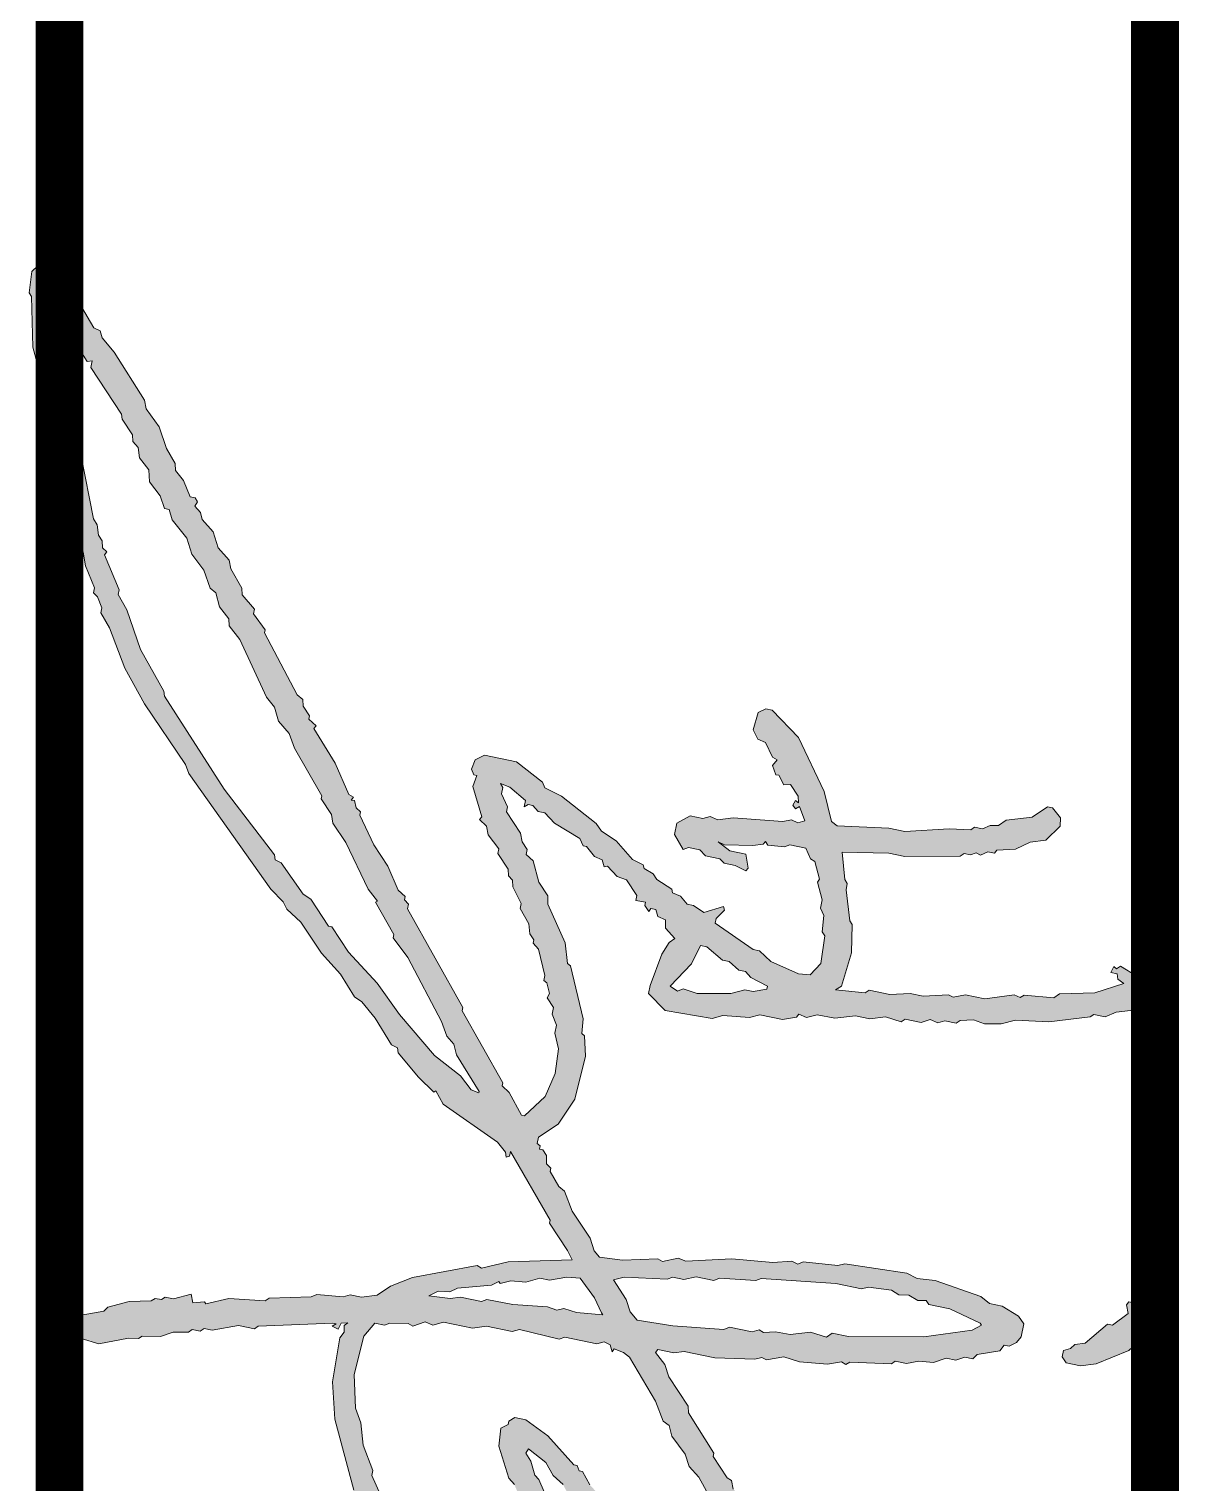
# Model space of a CAD drawing. Extents: x -518115 to 1124316, y -209821 to 1628073.
# Drawn here: x 1062775 to 1062985, y -173200 to -172934.7 of the extents above; entities that cross this region are included whole.
import ezdxf

# ---------------------------------------------------------------- set-up
doc = ezdxf.new("R2010")
doc.units = 0
doc.header["$LTSCALE"] = 1000
doc.header["$MEASUREMENT"] = 0
doc.layers.add('图框', color=140, linetype='Continuous')
doc.layers.add('签名', color=7, linetype='Continuous', lineweight=18)

# ---------------------------------------------------------------- blocks, each defined once
blk = doc.blocks.new('GFDDDDRG')
at = {"layer": '签名'}
h = blk.add_hatch(color=2, dxfattribs=at)
h.paths.add_polyline_path([(898579.86, -158795.92), (898582.67, -158797.11), (898586.56, -158796.07), (898593.03, -158797.4), (898600.56, -158796.49), (898605.85, -158797.58), (898611.51, -158796.9), (898617.26, -158798.69), (898618.68, -158797.76), (898624.56, -158798.96), (898627.86, -158797.8), (898630.68, -158798.99), (898633.27, -158798.3), (898637.38, -158799.14), (898638.8, -158798.21), (898643.74, -158798), (898647.74, -158799.43), (898653.85, -158799.46), (898659.04, -158798.07), (898671.16, -158798.72), (898686.23, -158796.91), (898687.64, -158795.98), (898691.76, -158796.82), (898695.77, -158795.19), (898705.19, -158794.06), (898707.31, -158792.66), (898707.91, -158789.72), (898708.62, -158789.25), (898709.1, -158786.9), (898707.11, -158784.66), (898704.17, -158784.05), (898703.36, -158782.05), (898697.38, -158778.37), (898695.96, -158779.31), (898694.91, -158778.48), (898693.84, -158780.71), (898696.19, -158781.19), (898696.41, -158783.08), (898698.52, -158784.73), (898688.03, -158788.09), (898675.09, -158788.5), (898672.96, -158789.9), (898662.14, -158788.91), (898660.73, -158789.84), (898658.5, -158788.77), (898647.78, -158790.25), (898640.73, -158788.8), (898636.25, -158789.72), (898634.61, -158788.77), (898625.31, -158789.32), (898620.61, -158788.35), (898613.19, -158788.67), (898605.55, -158787.1), (898604.13, -158788.04), (898593.31, -158787.04), (898595.44, -158785.64), (898599.15, -158773.54), (898599.43, -158763.19), (898598.5, -158761.77), (898597.14, -158750.47), (898597.62, -158748.12), (898596.69, -158746.7), (898595.68, -158736.69), (898612.74, -158737.13), (898618.62, -158738.33), (898638.86, -158738.2), (898640.27, -158737.26), (898642.62, -158737.74), (898644.63, -158736.93), (898646.27, -158737.88), (898648.98, -158736.6), (898651.33, -158737.08), (898652.16, -158736.03), (898658.99, -158735.59), (898664.42, -158733.03), (898670.07, -158732.35), (898675.39, -158727.31), (898675.4, -158724.25), (898672.48, -158720.59), (898670.71, -158720.23), (898665.05, -158723.97), (898655.63, -158725.1), (898652.8, -158726.97), (898649.74, -158726.95), (898647.02, -158728.23), (898644.08, -158727.63), (898642.67, -158728.57), (898634.79, -158728.18), (898618.66, -158729.16), (898612.78, -158727.95), (898593.96, -158727.15), (898591.85, -158725.49), (898589.2, -158714.54), (898579.76, -158694.84), (898570.16, -158684.91), (898567.81, -158684.43), (898565.1, -158685.71), (898563.18, -158692.05), (898564.93, -158695.48), (898567.75, -158696.67), (898570.31, -158702.09), (898571.95, -158703.04), (898570.3, -158705.15), (898571.46, -158708.45), (898572.63, -158708.69), (898574.38, -158712.11), (898576.85, -158712.01), (898579.66, -158716.26), (898579.76, -158718.73), (898578.71, -158717.9), (898577.76, -158719.54), (898578.69, -158720.96), (898580.11, -158720.02), (898582.08, -158725.33), (898579.49, -158726.02), (898577.26, -158724.95), (898574.08, -158725.53), (898555.97, -158724.26), (898550.31, -158724.94), (898547.5, -158723.75), (898544.9, -158724.44), (898540.2, -158723.48), (898535.36, -158726.16), (898534.52, -158730.28), (898537.67, -158735.82), (898539.67, -158735.01), (898543.79, -158735.85), (898545.78, -158738.1), (898551.07, -158739.18), (898552.59, -158740.72), (898556.7, -158741.56), (898560.58, -158743.58), (898561.41, -158742.53), (898560.61, -158737.46), (898554.73, -158736.26), (898550.51, -158732.94), (898552.74, -158734.01), (898563.09, -158734.3), (898566.86, -158733.85), (898567.69, -158732.79), (898568.63, -158734.21), (898574.62, -158734.82), (898576.63, -158734.01), (898582.51, -158735.22), (898584.13, -158739.22), (898585.78, -158740.17), (898587.51, -158746.65), (898586.68, -158747.71), (898588.41, -158754.19), (898587.81, -158757.13), (898589.09, -158759.84), (898588.48, -158765.84), (898589.41, -158767.26), (898587.95, -158777.37), (898584.05, -158781.47), (898579.81, -158781.21), (898569.71, -158776.69), (898565.61, -158772.79), (898563.26, -158772.31), (898549.31, -158762.71), (898549.67, -158760.94), (898552.74, -158757.9), (898552.4, -158756.6), (898545.21, -158758.8), (898541.45, -158756.2), (898539.1, -158755.71), (898536.65, -158752.76), (898533.83, -158751.57), (898533.48, -158750.27), (898528.09, -158746.72), (898526.68, -158744.59), (898523.4, -158742.69), (898523.05, -158741.4), (898519.18, -158739.38), (898513.21, -158732.64), (898507.81, -158729.09), (898505.95, -158726.25), (898493.29, -158716.31), (898487.18, -158713.22), (898486.37, -158711.21), (898476.87, -158703.75), (898465.12, -158701.34), (898461.7, -158703.09), (898460.39, -158706.5), (898461.2, -158708.5), (898462.37, -158708.74), (898460.94, -158712.74), (898464.18, -158723.81), (898463.36, -158724.87), (898465.93, -158727.23), (898466.51, -158730.41), (898470.36, -158735.49), (898470, -158737.26), (898473.74, -158742.92), (898473.85, -158745.39), (898475.37, -158746.93), (898475.47, -158749.4), (898478.5, -158755.54), (898478.14, -158757.3), (898481.29, -158762.85), (898481.74, -158766.61), (898483.15, -158768.74), (898482.9, -158769.91), (898484.89, -158772.16), (898487.2, -158781.82), (898486.84, -158783.58), (898487.89, -158784.41), (898488.93, -158788.3), (898487.98, -158789.94), (898490.32, -158793.48), (898489.84, -158795.84), (898491.47, -158799.84), (898490.86, -158802.78), (898492.13, -158808.56), (898490.91, -158817.49), (898487.34, -158825.95), (898479.77, -158832.97), (898478.6, -158832.73), (898474.17, -158824.47), (898471.59, -158822.1), (898471.83, -158820.93), (898457.01, -158794.62), (898457.26, -158793.44), (898437.07, -158757.45), (898437.44, -158755.69), (898435.91, -158754.15), (898436.15, -158752.98), (898433.58, -158750.61), (898429.85, -158741.88), (898424.71, -158734.09), (898419.59, -158723.24), (898419.83, -158722.07), (898418.31, -158720.53), (898417.62, -158717.94), (898416.44, -158717.7), (898417.27, -158716.64), (898415.63, -158715.69), (898410.62, -158704.25), (898402.8, -158691.63), (898403.63, -158690.57), (898401.05, -158688.2), (898401.29, -158687.03), (898398.96, -158683.49), (898398.85, -158681.02), (898396.74, -158679.36), (898384.85, -158656.71), (898385.09, -158655.53), (898380.76, -158649.74), (898381.13, -158647.98), (898376.68, -158642.78), (898376.57, -158640.31), (898372.49, -158633.35), (898371.92, -158630.17), (898367.94, -158625.68), (898366.08, -158619.78), (898362.1, -158615.29), (898361.41, -158612.7), (898359.42, -158610.46), (898360.37, -158608.81), (898359.44, -158607.4), (898357.67, -158607.04), (898355.23, -158601.02), (898352.31, -158597.36), (898352.2, -158594.89), (898349.05, -158589.34), (898346.38, -158581.45), (898341.59, -158574.95), (898341.02, -158571.77), (898329.92, -158554.18), (898325.48, -158548.98), (898324.79, -158546.39), (898322.55, -158545.32), (898318, -158537.65), (898317.78, -158535.77), (898314.49, -158533.87), (898314.73, -158532.69), (898311.45, -158530.79), (898306.19, -158523.59), (898302.07, -158522.75), (898299.83, -158524.74), (898298.85, -158532.5), (898299.78, -158533.91), (898300.28, -158552.39), (898303.4, -158564.06), (898303.72, -158571.47), (898306.51, -158578.78), (898306.02, -158581.13), (898309.6, -158596.56), (898309.69, -158602.09), (898311.9, -158606.22), (898314.09, -158616.47), (898318.63, -158627.2), (898319.42, -158632.27), (898322.68, -158640.28), (898322.32, -158642.05), (898323.84, -158643.58), (898325.47, -158647.59), (898325.11, -158649.36), (898328.26, -158654.9), (898333.83, -158669.52), (898340.95, -158682.62), (898356.02, -158704.69), (898357.18, -158707.99), (898387.1, -158750.27), (898391.66, -158754.88), (898392.95, -158757.59), (898398.1, -158762.32), (898405.58, -158773.66), (898412.6, -158781.22), (898417.62, -158789.6), (898420.32, -158791.38), (898425.23, -158797.29), (898431.18, -158807.08), (898433.41, -158808.15), (898433.64, -158810.03), (898441.01, -158818.9), (898446.63, -158824.34), (898447.34, -158823.87), (898450.02, -158828.71), (898469.84, -158842.57), (898472.77, -158846.23), (898472.99, -158848.12), (898474.29, -158847.77), (898474.65, -158846.01), (898489.12, -158871.02), (898488.88, -158872.2), (898495.42, -158882.12), (898497.17, -158885.54), (898473.75, -158886.25), (898464.09, -158888.55), (898462.44, -158887.6), (898438.89, -158891.96), (898430.87, -158895.22), (898425.91, -158898.49), (898420.26, -158899.16), (898416.15, -158898.32), (898413.56, -158899.01), (898403.91, -158898.26), (898401.91, -158899.07), (898386.49, -158899.59), (898385.07, -158900.52), (898371.78, -158899.63), (898363.41, -158901.59), (898362.95, -158900.89), (898358.59, -158901.22), (898358.02, -158898.04), (898351.54, -158899.77), (898348.6, -158899.17), (898347.18, -158900.1), (898344.83, -158899.62), (898343.42, -158900.55), (898335.41, -158900.75), (898327.64, -158902.83), (898326.1, -158904.35), (898317.86, -158905.73), (898314.42, -158910.53), (898317.93, -158914.32), (898324.28, -158916.23), (898335.11, -158914.16), (898338.76, -158914.3), (898340.18, -158913.37), (898346.88, -158913.52), (898351.48, -158912.01), (898357.01, -158911.92), (898358.43, -158910.98), (898361.37, -158911.59), (898362.78, -158910.65), (898365.72, -158911.25), (898375.26, -158909.54), (898381.14, -158910.74), (898382.55, -158909.81), (898409.74, -158908.64), (898410.92, -158908.89), (898409.5, -158909.82), (898411.73, -158910.89), (898412.8, -158908.66), (898415.27, -158908.55), (898413.86, -158909.49), (898413.96, -158911.96), (898412.3, -158914.07), (898409.64, -158930.06), (898410.51, -158943.71), (898417.45, -158969.64), (898422.92, -158981.78), (898425, -158989.56), (898434.33, -159006.78), (898434.78, -159010.55), (898440.39, -159019.05), (898441.43, -159022.94), (898448.32, -159034.15), (898449.01, -159036.74), (898453.45, -159041.94), (898453.21, -159043.12), (898457.31, -159047.02), (898459.41, -159051.74), (898462.11, -159053.52), (898461.74, -159055.28), (898463.61, -159058.11), (898465.84, -159059.18), (898466.88, -159063.07), (898468.06, -159063.31), (898473.79, -159071.23), (898480.7, -159076.32), (898483.51, -159080.57), (898496.29, -159089.93), (898502.98, -159093.14), (898513.09, -159094.6), (898515.22, -159093.2), (898516.98, -159093.56), (898521.23, -159090.75), (898521.59, -159088.99), (898524.79, -159085.36), (898526.94, -159077.84), (898526.9, -159063.13), (898524.47, -159054.06), (898522.6, -159051.22), (898520.75, -159045.33), (898521.11, -159043.57), (898516.92, -159034.13), (898517.28, -159032.37), (898515.88, -159030.25), (898516.59, -159029.78), (898514.48, -159028.12), (898514.72, -159026.95), (898509.47, -159016.68), (898509.71, -159015.51), (898506.79, -159011.84), (898506.22, -159008.66), (898504.11, -159007.01), (898504.35, -159005.83), (898502.01, -159002.29), (898501.91, -158999.82), (898496.42, -158990.73), (898494.57, -158984.84), (898491.64, -158981.18), (898485.01, -158965.73), (898483.49, -158964.19), (898482.1, -158959.01), (898480.23, -158956.17), (898481.18, -158954.53), (898487.51, -158959.5), (898490.19, -158964.34), (898493.83, -158967.54), (898495.57, -158970.96), (898496.75, -158971.2), (898523.41, -159005.45), (898528.43, -159013.83), (898530.54, -159015.49), (898540.82, -159031.07), (898542, -159031.31), (898544.21, -159035.44), (898546.44, -159036.51), (898548.66, -159040.64), (898551.58, -159044.3), (898552.76, -159044.55), (898557.19, -159052.8), (898558.36, -159053.05), (898561.63, -159058), (898563.28, -159058.95), (898565.96, -159063.79), (898572.86, -159071.94), (898573.56, -159074.54), (898577.19, -159077.73), (898578.47, -159080.44), (898580.11, -159081.39), (898580.81, -159083.98), (898582.57, -159084.35), (898583.26, -159086.94), (898587.95, -159090.96), (898597.19, -159102.66), (898608.43, -159113.54), (898609.25, -159115.54), (898612.06, -159116.73), (898615.33, -159121.69), (898623.79, -159125.26), (898628.04, -159122.46), (898630.42, -159116.82), (898629.73, -159114.23), (898626.8, -159110.57), (898626.82, -159107.51), (898625.42, -159105.38), (898625.9, -159103.03), (898622.87, -159096.9), (898622.19, -159091.25), (898617.17, -159082.87), (898615.78, -159077.68), (898610.77, -159069.3), (898611.01, -159068.13), (898605.52, -159059.04), (898605.76, -159057.87), (898603.43, -159054.32), (898603.67, -159053.15), (898600.74, -159049.49), (898598.89, -159043.59), (898592.81, -159034.39), (898590.73, -159026.61), (898588.62, -159024.95), (898588.4, -159023.07), (898585.01, -159018.7), (898585.37, -159016.93), (898582.91, -159013.98), (898570.9, -158991.92), (898560.38, -158977.51), (898558.99, -158972.33), (898555.95, -158969.25), (898555.37, -158966.07), (898553.73, -158965.12), (898548.59, -158957.33), (898548.83, -158956.16), (898539.61, -158941.4), (898539.5, -158938.93), (898532.5, -158928.31), (898530.99, -158923.71), (898527.6, -158919.34), (898528.43, -158918.28), (898534.3, -158919.49), (898538.07, -158919.04), (898549.24, -158921.33), (898563.83, -158921.87), (898566.42, -158921.18), (898568.06, -158922.12), (898574.42, -158920.98), (898580.18, -158922.77), (898590.41, -158923.65), (898595.48, -158922.85), (898597.12, -158923.8), (898598.54, -158922.86), (898613.71, -158923.52), (898615.13, -158922.59), (898619.24, -158923.43), (898623.72, -158922.51), (898629.13, -158923.01), (898633.73, -158921.5), (898637.25, -158922.23), (898640.55, -158921.07), (898643.49, -158921.67), (898645.03, -158920.15), (898653.27, -158918.77), (898654.93, -158916.66), (898656.69, -158917.03), (898659.41, -158915.75), (898661.06, -158913.64), (898662.03, -158908.93), (898660.16, -158906.1), (898654.18, -158902.42), (898649.47, -158901.46), (898646.31, -158898.97), (898629.75, -158893.13), (898623.16, -158892.39), (898619.29, -158890.37), (898596.71, -158886.96), (898594.12, -158887.66), (898581.53, -158886.3), (898579.53, -158887.11), (898577.3, -158886.04), (898570.47, -158886.48), (898555.42, -158885.23), (898538.7, -158886.09), (898535.88, -158884.9), (898530.11, -158886.17), (898528.47, -158885.22), (898515.52, -158885.63), (898507.17, -158884.53), (898505.18, -158882.28), (898503.68, -158877.68), (898497.14, -158867.77), (898494.35, -158860.46), (898492.24, -158858.8), (898489.09, -158853.26), (898489.33, -158852.08), (898487.81, -158850.54), (898487.82, -158847.48), (898486.42, -158845.36), (898485.24, -158845.12), (898485.49, -158843.94), (898484.43, -158843.11), (898484.91, -158840.76), (898492, -158836.09), (898498.16, -158826.94), (898502, -158811.19), (898501.68, -158803.78), (898500.63, -158802.95), (898501.13, -158797.54), (898496.51, -158778.22), (898495.46, -158777.39), (898494.55, -158769.85), (898488.27, -158755.7), (898488.28, -158752.64), (898485.01, -158747.68), (898482.93, -158739.91), (898480.36, -158737.54), (898480.72, -158735.78), (898478.85, -158732.95), (898478.28, -158729.77), (898473.14, -158721.97), (898473.5, -158720.21), (898471.4, -158715.49), (898471.88, -158713.14), (898470.95, -158711.73), (898474.36, -158713.04), (898480.1, -158717.89), (898479.62, -158720.24), (898481.03, -158719.31), (898482.8, -158719.67), (898484.79, -158721.91), (898487.14, -158722.4), (898490.65, -158726.18), (898499.92, -158731.75), (898501.2, -158734.47), (898502.37, -158734.71), (898505.3, -158738.37), (898508.12, -158739.56), (898508.81, -158742.15), (898510.11, -158741.81), (898513.62, -158745.59), (898517.02, -158746.9), (898520.76, -158752.57), (898520.4, -158754.33), (898523.93, -158755.05), (898523.69, -158756.23), (898525.09, -158758.35), (898525.92, -158757.3), (898527.68, -158757.66), (898528.37, -158760.25), (898531.19, -158761.44), (898531.18, -158764.5), (898534.69, -158768.28), (898532.56, -158769.69), (898529.84, -158774.03), (898525.66, -158785.42), (898525.06, -158788.36), (898531.15, -158794.51), (898548.31, -158797.41), (898552.2, -158796.37), (898561.85, -158797.13), (898565.73, -158796.09), (898573.96, -158797.78), (898579.03, -158796.98)])
h.paths.add_polyline_path([(898568.25, -158786.8), (898563.19, -158787.6), (898560.25, -158787), (898555.06, -158788.39), (898542.83, -158788.33), (898537.66, -158786.65), (898535.65, -158787.47), (898532.96, -158785.69), (898540.76, -158777.49), (898543.97, -158770.8), (898546.32, -158771.28), (898552.06, -158776.13), (898554.42, -158776.62), (898558.05, -158779.81), (898560.4, -158780.29), (898562.39, -158782.54), (898568.49, -158785.63)], flags=16)
h.paths.add_polyline_path([(898593.38, -158894.24), (898602.78, -158896.17), (898605.38, -158895.48), (898613.73, -158896.58), (898616.42, -158898.36), (898620.07, -158898.49), (898623.36, -158900.39), (898626.42, -158900.4), (898627.35, -158901.82), (898634.99, -158903.39), (898647.1, -158909.2), (898643.19, -158911.19), (898625.53, -158913.7), (898597.99, -158913.56), (898592.11, -158912.36), (898589.99, -158913.76), (898584.23, -158911.97), (898576.7, -158912.87), (898571.41, -158911.79), (898567.05, -158912.12), (898565.41, -158911.17), (898562.82, -158911.86), (898554.59, -158910.17), (898552.58, -158910.99), (898533.88, -158909.6), (898520.83, -158907.54), (898518.37, -158904.58), (898516.87, -158899.99), (898512.19, -158892.91), (898516.08, -158891.87), (898531.85, -158892.65), (898533.85, -158891.83), (898537.96, -158892.68), (898542.44, -158891.76), (898548.91, -158893.08), (898550.91, -158892.27), (898564.2, -158893.16), (898566.21, -158892.35)], flags=16)
h.paths.add_polyline_path([(898463.22, -158824.06), (898463.1, -158824.65), (898460.29, -158823.46), (898456.43, -158818.38), (898446.93, -158810.92), (898434.06, -158796.03), (898426, -158784.58), (898415.46, -158773.23), (898409.39, -158764.03), (898408.21, -158763.78), (898401.67, -158753.87), (898398.97, -158752.09), (898390.91, -158740.64), (898388.68, -158739.57), (898388.45, -158737.68), (898370.1, -158713.71), (898348.26, -158679.83), (898348.03, -158677.94), (898339.52, -158662.72), (898334.53, -158648.22), (898331.38, -158642.68), (898331.74, -158640.92), (898326.39, -158628.18), (898327.22, -158627.13), (898325.69, -158625.59), (898325.59, -158623.12), (898324.19, -158620.99), (898323.73, -158617.22), (898322.33, -158615.1), (898317.85, -158592.13), (898314.61, -158581.06), (898314.98, -158579.29), (898313.47, -158574.7), (898314.18, -158574.23), (898312.31, -158571.39), (898312.68, -158566.57), (898311.64, -158562.68), (898310.12, -158561.15), (898310.6, -158558.8), (898308.99, -158551.73), (898309.26, -158544.43), (898312.2, -158545.04), (898320.02, -158557.66), (898321.91, -158557.44), (898321.43, -158559.79), (898332.64, -158576.79), (898332.86, -158578.67), (898336.6, -158584.34), (898336.71, -158586.81), (898338.7, -158589.06), (898339.15, -158592.82), (898342.54, -158597.19), (898342.87, -158601.55), (898346.73, -158606.63), (898348.24, -158611.23), (898350, -158611.59), (898351.04, -158615.48), (898356.42, -158622.09), (898358.28, -158627.98), (898362.6, -158633.77), (898364.92, -158640.37), (898367.03, -158642.03), (898368.42, -158647.21), (898371.81, -158651.58), (898371.92, -158654.06), (898375.78, -158659.13), (898385.56, -158680.13), (898388.48, -158683.79), (898389.87, -158688.97), (898393.85, -158693.46), (898395.82, -158698.77), (898405.74, -158716.12), (898405.5, -158717.29), (898409.24, -158722.96), (898409.81, -158726.14), (898414.48, -158733.22), (898422.64, -158750.2), (898426.03, -158754.57), (898425.32, -158755.04), (898432.09, -158766.84), (898431.84, -158768.02), (898437.1, -158775.22), (898449.46, -158798.58), (898451.44, -158803.89), (898453.89, -158806.84), (898454.94, -158810.73)], flags=16)
h.paths.add_polyline_path([(898500.08, -158892.26), (898505.34, -158899.46), (898507.9, -158904.89), (898508.37, -158905.6), (898498.72, -158904.84), (898494.14, -158903.29), (898491.55, -158903.98), (898488.14, -158902.67), (898475.44, -158901.9), (898466.03, -158899.98), (898464.03, -158900.79), (898456.39, -158899.22), (898452.62, -158899.68), (898444.86, -158898.7), (898448.28, -158896.95), (898452.51, -158897.2), (898455.23, -158895.92), (898467.7, -158894.81), (898470.42, -158893.53), (898470.88, -158894.23), (898474.77, -158893.19), (898480.18, -158893.69), (898485.37, -158892.3), (898488.89, -158893.03), (898495.25, -158891.88)], flags=16)
h.paths.add_polyline_path([(898511.02, -158916.55), (898511.71, -158919.14), (898512.54, -158918.09), (898515.95, -158919.4), (898518.06, -158921.06), (898527.63, -158937.11), (898530.42, -158944.42), (898532.53, -158946.07), (898533.57, -158949.96), (898538.36, -158956.46), (898539.87, -158961.05), (898543.38, -158964.84), (898550.96, -158978.64), (898559.49, -158990.8), (898565.67, -159002.48), (898569.06, -159006.85), (898574.53, -159019), (898580.61, -159028.21), (898582.35, -159031.63), (898581.99, -159033.39), (898585.85, -159038.47), (898589.11, -159046.49), (898592.5, -159050.86), (898593.42, -159055.33), (898600.31, -159066.55), (898603.91, -159075.86), (898606.71, -159080.11), (898616.01, -159103.45), (898615.53, -159105.81), (898610.72, -159102.37), (898607.8, -159098.71), (898603.92, -159096.69), (898601.59, -159093.15), (898591.87, -159083.8), (898590.59, -159081.09), (898581.57, -159071.28), (898575.5, -159062.07), (898573.74, -159061.71), (898567.9, -159051.33), (898548.02, -159025.81), (898546.38, -159024.86), (898537.04, -159010.7), (898526.4, -158996.88), (898525.22, -158996.64), (898523.12, -158991.92), (898516.34, -158983.18), (898515.17, -158982.94), (898510.61, -158975.27), (898503.59, -158967.7), (898500.91, -158962.86), (898499.73, -158962.62), (898498.92, -158960.62), (898497.74, -158960.38), (898488.26, -158949.86), (898480.29, -158943.94), (898476.18, -158943.09), (898474.05, -158944.49), (898473.81, -158945.67), (898471.1, -158946.95), (898470.36, -158953.54), (898474.07, -158965.32), (898476.06, -158967.57), (898479.31, -158975.59), (898485.27, -158985.38), (898488.52, -158993.4), (898490.04, -158994.94), (898490.62, -158998.12), (898493.19, -159000.48), (898495.74, -159008.97), (898498.67, -159012.63), (898499.24, -159015.81), (898501.7, -159018.76), (898501.33, -159020.53), (898503.9, -159025.95), (898503.65, -159027.13), (898506.58, -159030.79), (898507.85, -159036.56), (898511.69, -159044.7), (898512.37, -159050.35), (898513.42, -159051.18), (898515.28, -159057.07), (898514.79, -159059.42), (898516.78, -159061.67), (898515.83, -159063.31), (898517.24, -159065.44), (898517.31, -159074.03), (898515.99, -159080.49), (898514.21, -159083.19), (898510.79, -159084.94), (898507.26, -159084.21), (898497.4, -159078.52), (898495.07, -159074.98), (898485.81, -159066.34), (898483.46, -159065.86), (898477.49, -159059.12), (898476.21, -159056.41), (898473.51, -159054.63), (898471.3, -159050.5), (898470.12, -159050.26), (898456.8, -159031.6), (898456.57, -159029.72), (898448.63, -159017.68), (898441.41, -159002.11), (898434.18, -158989.6), (898434.54, -158987.84), (898424.06, -158964.26), (898424.42, -158962.49), (898420.82, -158953.18), (898420.04, -158945.06), (898418.06, -158939.75), (898417.54, -158927.39), (898421.02, -158913.41), (898425.04, -158908.72), (898428.57, -158909.44), (898430.57, -158908.63), (898437.28, -158908.78), (898438.92, -158909.73), (898443.52, -158908.22), (898446.33, -158909.41), (898450.22, -158908.37), (898460.8, -158910.54), (898465.87, -158909.74), (898475.27, -158911.67), (898477.86, -158910.98), (898492.44, -158914.58), (898494.44, -158913.76), (898506.2, -158916.18), (898508.79, -158915.48)], flags=16)
blk.add_hatch(color=2, dxfattribs=at).paths.add_polyline_path([(898707.69, -158907.27), (898706.29, -158905.15), (898704.53, -158904.79), (898703.37, -158901.49), (898700.43, -158900.88), (898699.6, -158901.94), (898700.17, -158905.12), (898694.39, -158909.44), (898692.62, -158909.08), (898684.47, -158915.99), (898680.7, -158916.44), (898679.16, -158917.96), (898676.57, -158918.65), (898676.09, -158921), (898677.49, -158923.13), (898682.78, -158924.21), (898688.43, -158923.54), (898700.46, -158918.65), (898706.49, -158913.15)])
at = {"layer": '图框', "const_width": 17.5}
for points in [[(898309.95, -156001.93), (898309.95, -159501.93)], [(898709.95, -156001.93), (898709.95, -159501.93)]]:
    blk.add_lwpolyline(points, dxfattribs=at)
at = {"layer": '签名', "color": 2, "elevation": 6009600}
for points in [[(898707.91, -158789.72), (898708.62, -158789.25), (898709.1, -158786.9), (898707.11, -158784.66), (898704.17, -158784.05), (898703.36, -158782.05), (898697.38, -158778.37), (898695.96, -158779.31), (898694.91, -158778.48), (898693.84, -158780.71), (898696.19, -158781.19), (898696.41, -158783.08), (898698.52, -158784.73), (898688.03, -158788.09), (898675.09, -158788.5), (898672.96, -158789.9), (898662.14, -158788.91), (898660.73, -158789.84), (898658.5, -158788.77), (898647.78, -158790.25), (898640.73, -158788.8), (898636.25, -158789.72), (898634.61, -158788.77), (898625.31, -158789.32), (898620.61, -158788.35), (898613.19, -158788.67), (898605.55, -158787.1), (898604.13, -158788.04), (898593.31, -158787.04), (898595.44, -158785.64), (898599.15, -158773.54), (898599.43, -158763.19), (898598.5, -158761.77), (898597.14, -158750.47), (898597.62, -158748.12), (898596.69, -158746.7), (898595.68, -158736.69), (898612.74, -158737.13), (898618.62, -158738.33), (898638.86, -158738.2), (898640.27, -158737.26), (898642.62, -158737.74), (898644.63, -158736.93), (898646.27, -158737.88), (898648.98, -158736.6), (898651.33, -158737.08), (898652.16, -158736.03), (898658.99, -158735.59), (898664.42, -158733.03), (898670.07, -158732.35), (898675.39, -158727.31), (898675.4, -158724.25), (898672.48, -158720.59), (898670.71, -158720.23), (898665.05, -158723.97), (898655.63, -158725.1), (898652.8, -158726.97), (898649.74, -158726.95), (898647.02, -158728.23), (898644.08, -158727.63), (898642.67, -158728.57), (898634.79, -158728.18), (898618.66, -158729.16), (898612.78, -158727.95), (898593.96, -158727.15), (898591.85, -158725.49), (898589.2, -158714.54), (898579.76, -158694.84), (898570.16, -158684.91), (898567.81, -158684.43), (898565.1, -158685.71), (898563.18, -158692.05), (898564.93, -158695.48), (898567.75, -158696.67), (898570.31, -158702.09), (898571.95, -158703.04), (898570.3, -158705.15), (898571.46, -158708.45), (898572.63, -158708.69), (898574.38, -158712.11), (898576.85, -158712.01), (898579.66, -158716.26), (898579.76, -158718.73), (898578.71, -158717.9), (898577.76, -158719.54), (898578.69, -158720.96), (898580.11, -158720.02), (898582.08, -158725.33), (898579.49, -158726.02), (898577.26, -158724.95), (898574.08, -158725.53), (898555.97, -158724.26), (898550.31, -158724.94), (898547.5, -158723.75), (898544.9, -158724.44), (898540.2, -158723.48), (898535.36, -158726.16), (898534.52, -158730.28), (898537.67, -158735.82), (898539.67, -158735.01), (898543.79, -158735.85), (898545.78, -158738.1), (898551.07, -158739.18), (898552.59, -158740.72), (898556.7, -158741.56), (898560.58, -158743.58), (898561.41, -158742.53), (898560.61, -158737.46), (898554.73, -158736.26), (898550.51, -158732.94), (898552.74, -158734.01), (898563.09, -158734.3), (898566.86, -158733.85), (898567.69, -158732.79), (898568.63, -158734.21), (898574.62, -158734.82), (898576.63, -158734.01), (898582.51, -158735.22), (898584.13, -158739.22), (898585.78, -158740.17), (898587.51, -158746.65), (898586.68, -158747.71), (898588.41, -158754.19), (898587.81, -158757.13), (898589.09, -158759.84), (898588.48, -158765.84), (898589.41, -158767.26), (898587.95, -158777.37), (898584.05, -158781.47), (898579.81, -158781.21), (898569.71, -158776.69), (898565.61, -158772.79), (898563.26, -158772.31), (898549.31, -158762.71), (898549.67, -158760.94), (898552.74, -158757.9), (898552.4, -158756.6), (898545.21, -158758.8), (898541.45, -158756.2), (898539.1, -158755.71), (898536.65, -158752.76), (898533.83, -158751.57), (898533.48, -158750.27), (898528.09, -158746.72), (898526.68, -158744.59), (898523.4, -158742.69), (898523.05, -158741.4), (898519.18, -158739.38), (898513.21, -158732.64), (898507.81, -158729.09), (898505.95, -158726.25), (898493.29, -158716.31), (898487.18, -158713.22), (898486.37, -158711.21), (898476.87, -158703.75), (898465.12, -158701.34), (898461.7, -158703.09), (898460.39, -158706.5), (898461.2, -158708.5), (898462.37, -158708.74), (898460.94, -158712.74), (898464.18, -158723.81), (898463.36, -158724.87), (898465.93, -158727.23), (898466.51, -158730.41), (898470.36, -158735.49), (898470, -158737.26), (898473.74, -158742.92), (898473.85, -158745.39), (898475.37, -158746.93), (898475.47, -158749.4), (898478.5, -158755.54), (898478.14, -158757.3), (898481.29, -158762.85), (898481.74, -158766.61), (898483.15, -158768.74), (898482.9, -158769.91), (898484.89, -158772.16), (898487.2, -158781.82), (898486.84, -158783.58), (898487.89, -158784.41), (898488.93, -158788.3), (898487.98, -158789.94), (898490.32, -158793.48), (898489.84, -158795.84), (898491.47, -158799.84), (898490.86, -158802.78), (898492.13, -158808.56), (898490.91, -158817.49), (898487.34, -158825.95), (898479.77, -158832.97), (898478.6, -158832.73), (898474.17, -158824.47), (898471.59, -158822.1), (898471.83, -158820.93), (898457.01, -158794.62), (898457.26, -158793.44), (898437.07, -158757.45), (898437.44, -158755.69), (898435.91, -158754.15), (898436.15, -158752.98), (898433.58, -158750.61), (898429.85, -158741.88), (898424.71, -158734.09), (898419.59, -158723.24), (898419.83, -158722.07), (898418.31, -158720.53), (898417.62, -158717.94), (898416.44, -158717.7), (898417.27, -158716.64), (898415.63, -158715.69), (898410.62, -158704.25), (898402.8, -158691.63), (898403.63, -158690.57), (898401.05, -158688.2), (898401.29, -158687.03), (898398.96, -158683.49), (898398.85, -158681.02), (898396.74, -158679.36), (898384.85, -158656.71), (898385.09, -158655.53), (898380.76, -158649.74), (898381.13, -158647.98), (898376.68, -158642.78), (898376.57, -158640.31), (898372.49, -158633.35), (898371.92, -158630.17), (898367.94, -158625.68), (898366.08, -158619.78), (898362.1, -158615.29), (898361.41, -158612.7), (898359.42, -158610.46), (898360.37, -158608.81), (898359.44, -158607.4), (898357.67, -158607.04), (898355.23, -158601.02), (898352.31, -158597.36), (898352.2, -158594.89), (898349.05, -158589.34), (898346.38, -158581.45), (898341.59, -158574.95), (898341.02, -158571.77), (898329.92, -158554.18), (898325.48, -158548.98), (898324.79, -158546.39), (898322.55, -158545.32), (898318, -158537.65), (898317.78, -158535.77), (898314.49, -158533.87), (898314.73, -158532.69), (898311.45, -158530.79), (898306.19, -158523.59), (898302.07, -158522.75), (898299.83, -158524.74), (898298.85, -158532.5), (898299.78, -158533.91), (898300.28, -158552.39), (898303.4, -158564.06), (898303.72, -158571.47), (898306.51, -158578.78), (898306.02, -158581.13), (898309.6, -158596.56), (898309.69, -158602.09), (898311.9, -158606.22), (898314.09, -158616.47), (898318.63, -158627.2), (898319.42, -158632.27), (898322.68, -158640.28), (898322.32, -158642.05), (898323.84, -158643.58), (898325.47, -158647.59), (898325.11, -158649.36), (898328.26, -158654.9), (898333.83, -158669.52), (898340.95, -158682.62), (898356.02, -158704.69), (898357.18, -158707.99), (898387.1, -158750.27), (898391.66, -158754.88), (898392.95, -158757.59), (898398.1, -158762.32), (898405.58, -158773.66), (898412.6, -158781.22), (898417.62, -158789.6), (898420.32, -158791.38), (898425.23, -158797.29), (898431.18, -158807.08), (898433.41, -158808.15), (898433.64, -158810.03), (898441.01, -158818.9), (898446.63, -158824.34), (898447.34, -158823.87), (898450.02, -158828.71), (898469.84, -158842.57), (898472.77, -158846.23), (898472.99, -158848.12), (898474.29, -158847.77), (898474.65, -158846.01), (898489.12, -158871.02), (898488.88, -158872.2), (898495.42, -158882.12), (898497.17, -158885.54), (898473.75, -158886.25), (898464.09, -158888.55), (898462.44, -158887.6), (898438.89, -158891.96), (898430.87, -158895.22), (898425.91, -158898.49), (898420.26, -158899.16), (898416.15, -158898.32), (898413.56, -158899.01), (898403.91, -158898.26), (898401.91, -158899.07), (898386.49, -158899.59), (898385.07, -158900.52), (898371.78, -158899.63), (898363.41, -158901.59), (898362.95, -158900.89), (898358.59, -158901.22), (898358.02, -158898.04), (898351.54, -158899.77), (898348.6, -158899.17), (898347.18, -158900.1), (898344.83, -158899.62), (898343.42, -158900.55), (898335.41, -158900.75), (898327.64, -158902.83), (898326.1, -158904.35), (898317.86, -158905.73), (898314.42, -158910.53), (898317.93, -158914.32), (898324.28, -158916.23), (898335.11, -158914.16), (898338.76, -158914.3), (898340.18, -158913.37), (898346.88, -158913.52), (898351.48, -158912.01), (898357.01, -158911.92), (898358.43, -158910.98), (898361.37, -158911.59), (898362.78, -158910.65), (898365.72, -158911.25), (898375.26, -158909.54), (898381.14, -158910.74), (898382.55, -158909.81), (898409.74, -158908.64), (898410.92, -158908.89), (898409.5, -158909.82), (898411.73, -158910.89), (898412.8, -158908.66), (898415.27, -158908.55), (898413.86, -158909.49), (898413.96, -158911.96), (898412.3, -158914.07), (898409.64, -158930.06), (898410.51, -158943.71), (898417.45, -158969.64)], [(898491.64, -158981.18), (898485.01, -158965.73), (898483.49, -158964.19), (898482.1, -158959.01), (898480.23, -158956.17), (898481.18, -158954.53), (898487.51, -158959.5), (898490.19, -158964.34), (898493.83, -158967.54)], [(898555.95, -158969.25), (898555.37, -158966.07), (898553.73, -158965.12), (898548.59, -158957.33), (898548.83, -158956.16), (898539.61, -158941.4), (898539.5, -158938.93), (898532.5, -158928.31), (898530.99, -158923.71), (898527.6, -158919.34), (898528.43, -158918.28), (898534.3, -158919.49), (898538.07, -158919.04), (898549.24, -158921.33), (898563.83, -158921.87), (898566.42, -158921.18), (898568.06, -158922.12), (898574.42, -158920.98), (898580.18, -158922.77), (898590.41, -158923.65), (898595.48, -158922.85), (898597.12, -158923.8), (898598.54, -158922.86), (898613.71, -158923.52), (898615.13, -158922.59), (898619.24, -158923.43), (898623.72, -158922.51), (898629.13, -158923.01), (898633.73, -158921.5), (898637.25, -158922.23), (898640.55, -158921.07), (898643.49, -158921.67), (898645.03, -158920.15), (898653.27, -158918.77), (898654.93, -158916.66), (898656.69, -158917.03), (898659.41, -158915.75), (898661.06, -158913.64), (898662.03, -158908.93), (898660.16, -158906.1), (898654.18, -158902.42), (898649.47, -158901.46), (898646.31, -158898.97), (898629.75, -158893.13), (898623.16, -158892.39), (898619.29, -158890.37), (898596.71, -158886.96), (898594.12, -158887.66), (898581.53, -158886.3), (898579.53, -158887.11), (898577.3, -158886.04), (898570.47, -158886.48), (898555.42, -158885.23), (898538.7, -158886.09), (898535.88, -158884.9), (898530.11, -158886.17), (898528.47, -158885.22), (898515.52, -158885.63), (898507.17, -158884.53), (898505.18, -158882.28), (898503.68, -158877.68), (898497.14, -158867.77), (898494.35, -158860.46), (898492.24, -158858.8), (898489.09, -158853.26), (898489.33, -158852.08), (898487.81, -158850.54), (898487.82, -158847.48), (898486.42, -158845.36), (898485.24, -158845.12), (898485.49, -158843.94), (898484.43, -158843.11), (898484.91, -158840.76), (898492, -158836.09), (898498.16, -158826.94), (898502, -158811.19), (898501.68, -158803.78), (898500.63, -158802.95), (898501.13, -158797.54), (898496.51, -158778.22), (898495.46, -158777.39), (898494.55, -158769.85), (898488.27, -158755.7), (898488.28, -158752.64), (898485.01, -158747.68), (898482.93, -158739.91), (898480.36, -158737.54), (898480.72, -158735.78), (898478.85, -158732.95), (898478.28, -158729.77), (898473.14, -158721.97), (898473.5, -158720.21), (898471.4, -158715.49), (898471.88, -158713.14), (898470.95, -158711.73), (898474.36, -158713.04), (898480.1, -158717.89), (898479.62, -158720.24), (898481.03, -158719.31), (898482.8, -158719.67), (898484.79, -158721.91), (898487.14, -158722.4), (898490.65, -158726.18), (898499.92, -158731.75), (898501.2, -158734.47), (898502.37, -158734.71), (898505.3, -158738.37), (898508.12, -158739.56), (898508.81, -158742.15), (898510.11, -158741.81), (898513.62, -158745.59), (898517.02, -158746.9), (898520.76, -158752.57), (898520.4, -158754.33), (898523.93, -158755.05), (898523.69, -158756.23), (898525.09, -158758.35), (898525.92, -158757.3), (898527.68, -158757.66), (898528.37, -158760.25), (898531.19, -158761.44), (898531.18, -158764.5), (898534.69, -158768.28), (898532.56, -158769.69), (898529.84, -158774.03), (898525.66, -158785.42), (898525.06, -158788.36), (898531.15, -158794.51), (898548.31, -158797.41), (898552.2, -158796.37), (898561.85, -158797.13), (898565.73, -158796.09), (898573.96, -158797.78), (898579.03, -158796.98), (898579.86, -158795.92), (898582.67, -158797.11), (898586.56, -158796.07), (898593.03, -158797.4), (898600.56, -158796.49), (898605.85, -158797.58), (898611.51, -158796.9), (898617.26, -158798.69), (898618.68, -158797.76), (898624.56, -158798.96), (898627.86, -158797.8), (898630.68, -158798.99), (898633.27, -158798.3), (898637.38, -158799.14), (898638.8, -158798.21), (898643.74, -158798), (898647.74, -158799.43), (898653.85, -158799.46), (898659.04, -158798.07), (898671.16, -158798.72), (898686.23, -158796.91), (898687.64, -158795.98), (898691.76, -158796.82), (898695.77, -158795.19), (898705.19, -158794.06), (898707.31, -158792.66), (898707.91, -158789.72)], [(898463.22, -158824.06), (898463.1, -158824.65), (898460.29, -158823.46), (898456.43, -158818.38), (898446.93, -158810.92), (898434.06, -158796.03), (898426, -158784.58), (898415.46, -158773.23), (898409.39, -158764.03), (898408.21, -158763.78), (898401.67, -158753.87), (898398.97, -158752.09), (898390.91, -158740.64), (898388.68, -158739.57), (898388.45, -158737.68), (898370.1, -158713.71), (898348.26, -158679.83), (898348.03, -158677.94), (898339.52, -158662.72), (898334.53, -158648.22), (898331.38, -158642.68), (898331.74, -158640.92), (898326.39, -158628.18), (898327.22, -158627.13), (898325.69, -158625.59), (898325.59, -158623.12), (898324.19, -158620.99), (898323.73, -158617.22), (898322.33, -158615.1), (898317.85, -158592.13), (898314.61, -158581.06), (898314.98, -158579.29), (898313.47, -158574.7), (898314.18, -158574.23), (898312.31, -158571.39), (898312.68, -158566.57), (898311.64, -158562.68), (898310.12, -158561.15), (898310.6, -158558.8), (898308.99, -158551.73), (898309.26, -158544.43), (898312.2, -158545.04), (898320.02, -158557.66), (898321.91, -158557.44), (898321.43, -158559.79), (898332.64, -158576.79), (898332.86, -158578.67), (898336.6, -158584.34), (898336.71, -158586.81), (898338.7, -158589.06), (898339.15, -158592.82), (898342.54, -158597.19), (898342.87, -158601.55), (898346.73, -158606.63), (898348.24, -158611.23), (898350, -158611.59), (898351.04, -158615.48), (898356.42, -158622.09), (898358.28, -158627.98), (898362.6, -158633.77), (898364.92, -158640.37), (898367.03, -158642.03), (898368.42, -158647.21), (898371.81, -158651.58), (898371.92, -158654.06), (898375.78, -158659.13), (898385.56, -158680.13), (898388.48, -158683.79), (898389.87, -158688.97), (898393.85, -158693.46), (898395.82, -158698.77), (898405.74, -158716.12), (898405.5, -158717.29), (898409.24, -158722.96), (898409.81, -158726.14), (898414.48, -158733.22), (898422.64, -158750.2), (898426.03, -158754.57), (898425.32, -158755.04), (898432.09, -158766.84), (898431.84, -158768.02), (898437.1, -158775.22), (898449.46, -158798.58), (898451.44, -158803.89), (898453.89, -158806.84), (898454.94, -158810.73), (898463.22, -158824.06)], [(898568.49, -158785.63), (898568.25, -158786.8), (898563.19, -158787.6), (898560.25, -158787), (898555.06, -158788.39), (898542.83, -158788.33), (898537.66, -158786.65), (898535.65, -158787.47), (898532.96, -158785.69), (898540.76, -158777.49), (898543.97, -158770.8), (898546.32, -158771.28), (898552.06, -158776.13), (898554.42, -158776.62), (898558.05, -158779.81), (898560.4, -158780.29), (898562.39, -158782.54), (898568.49, -158785.63)], [(898507.9, -158904.89), (898508.37, -158905.6), (898498.72, -158904.84), (898494.14, -158903.29), (898491.55, -158903.98), (898488.14, -158902.67), (898475.44, -158901.9), (898466.03, -158899.98), (898464.03, -158900.79), (898456.39, -158899.22), (898452.62, -158899.68), (898444.86, -158898.7), (898448.28, -158896.95), (898452.51, -158897.2), (898455.23, -158895.92), (898467.7, -158894.81), (898470.42, -158893.53), (898470.88, -158894.23), (898474.77, -158893.19), (898480.18, -158893.69), (898485.37, -158892.3), (898488.89, -158893.03), (898495.25, -158891.88), (898500.08, -158892.26), (898505.34, -158899.46), (898507.9, -158904.89)], [(898646.14, -158908.74), (898646.61, -158909.45), (898643.19, -158911.19), (898625.53, -158913.7), (898597.99, -158913.56), (898592.11, -158912.36), (898589.99, -158913.76), (898584.23, -158911.97), (898576.7, -158912.87), (898571.41, -158911.79), (898567.05, -158912.12), (898565.41, -158911.17), (898562.82, -158911.86), (898554.59, -158910.17), (898552.58, -158910.99), (898533.88, -158909.6), (898520.83, -158907.54), (898518.37, -158904.58), (898516.87, -158899.99), (898512.19, -158892.91), (898516.08, -158891.87), (898531.85, -158892.65), (898533.85, -158891.83), (898537.96, -158892.68), (898542.44, -158891.76), (898548.91, -158893.08), (898550.91, -158892.27), (898564.2, -158893.16), (898566.21, -158892.35), (898593.38, -158894.24), (898602.78, -158896.17), (898605.38, -158895.48), (898613.73, -158896.58), (898616.42, -158898.36), (898620.07, -158898.49), (898623.36, -158900.39), (898626.42, -158900.4), (898627.35, -158901.82), (898634.99, -158903.39), (898646.14, -158908.74)], [(898707.45, -158908.45), (898708.16, -158907.98), (898706.29, -158905.15), (898704.53, -158904.79), (898703.37, -158901.49), (898700.43, -158900.88), (898699.6, -158901.94), (898700.17, -158905.12), (898694.39, -158909.44), (898692.62, -158909.08), (898684.47, -158915.99), (898680.7, -158916.44), (898679.16, -158917.96), (898676.57, -158918.65), (898676.09, -158921), (898677.49, -158923.13), (898682.78, -158924.21), (898688.43, -158923.54), (898700.46, -158918.65), (898706.49, -158913.15), (898707.45, -158908.45)], [(898503.59, -158967.7), (898500.91, -158962.86), (898499.73, -158962.62), (898498.92, -158960.62), (898497.74, -158960.38), (898488.26, -158949.86), (898480.29, -158943.94), (898476.18, -158943.09), (898474.05, -158944.49), (898473.81, -158945.67), (898471.1, -158946.95), (898470.36, -158953.54), (898474.07, -158965.32), (898476.06, -158967.57)], [(898434.54, -158987.84), (898424.06, -158964.26), (898424.42, -158962.49), (898420.82, -158953.18), (898420.04, -158945.06), (898418.06, -158939.75), (898417.54, -158927.39), (898421.02, -158913.41), (898425.04, -158908.72), (898428.57, -158909.44), (898430.57, -158908.63), (898437.28, -158908.78), (898438.92, -158909.73), (898443.52, -158908.22), (898446.33, -158909.41), (898450.22, -158908.37), (898460.8, -158910.54), (898465.87, -158909.74), (898475.27, -158911.67), (898477.86, -158910.98), (898492.44, -158914.58), (898494.44, -158913.76), (898506.2, -158916.18), (898508.79, -158915.48), (898511.02, -158916.55), (898511.71, -158919.14), (898512.54, -158918.09), (898515.95, -158919.4), (898518.06, -158921.06), (898527.63, -158937.11), (898530.42, -158944.42), (898532.53, -158946.07), (898533.57, -158949.96), (898538.36, -158956.46), (898539.87, -158961.05), (898543.38, -158964.84), (898550.96, -158978.64)]]:
    blk.add_lwpolyline(points, dxfattribs=at)

msp = doc.modelspace()

# ---------------------------------------------------------------- block references
at = {"xscale": 0.5, "yscale": 0.5, "zscale": 0.5}
msp.add_blockref('GFDDDDRG', (613625.61, -93716.53), dxfattribs=at)

doc.saveas('drawing.dxf')
